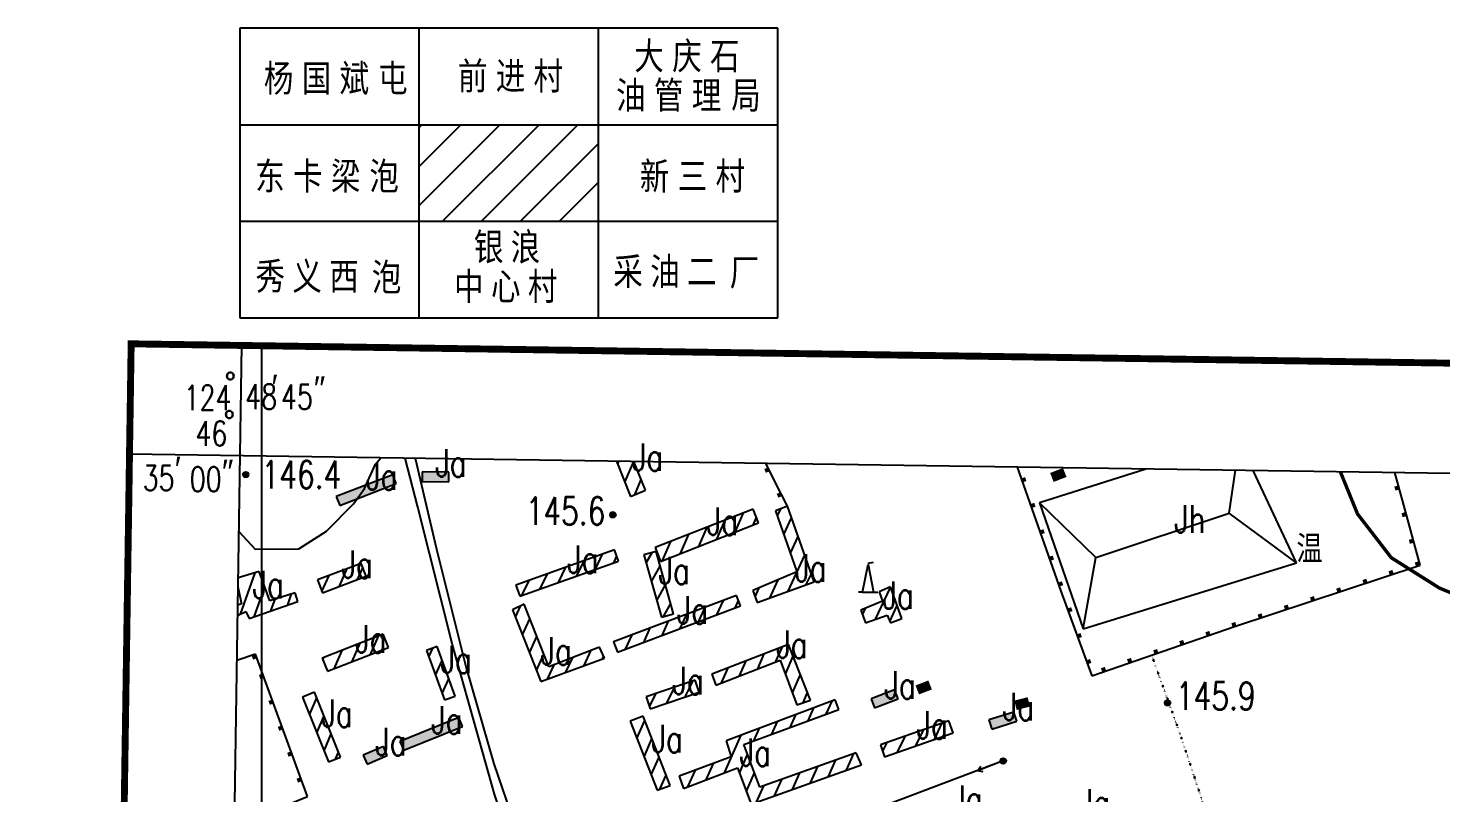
# Model space of a CAD drawing. Extents: x 408766 to 414302, y 5156573 to 5161925.
# Drawn here: x 408831 to 409855, y 5161371 to 5161925 of the extents above; entities that cross this region are included whole.
import ezdxf

# ---------------------------------------------------------------- set-up
doc = ezdxf.new("R2010")
doc.units = 0
doc.header["$LTSCALE"] = 1000
for name, pattern in [('0001', [0.5, 0.5, 0]), ('0004', [0.5, 0.5, 0]), ('5130', [1, 1, 0]), ('5400', [1, 1, 0]), ('8111', [1, 1, 0]), ('8112', [1, 1, 0]), ('9100', [0.001, 0, -0.001])]:
    doc.linetypes.add(name, pattern=pattern)
doc.layers.get('0').update_dxf_attribs({"linetype": 'CONTINUOUS'})
for name, color, linetype in [('0001', 1, 'CONTINUOUS'), ('0001ADD', 1, 'CONTINUOUS'), ('0002', 2, 'CONTINUOUS'), ('0002ADD', 2, 'CONTINUOUS'), ('0006', 6, 'CONTINUOUS'), ('0007', 7, 'CONTINUOUS'), ('0010', 10, 'CONTINUOUS'), ('0010ADD', 10, 'CONTINUOUS'), ('0011ADD', 11, 'CONTINUOUS'), ('0011BAK', 11, 'CONTINUOUS'), ('0012', 12, 'CONTINUOUS'), ('0013', 13, 'CONTINUOUS'), ('0015', 15, 'CONTINUOUS'), ('0017', 85, 'CONTINUOUS')]:
    doc.layers.add(name, color=color, linetype=linetype)
doc.styles.add('CADSLDXJ', font='romanc', dxfattribs={"bigfont": 'cadsldxj'})
doc.styles.add('SIMPLEX', font='simplex.shx', dxfattribs={"width": 0.75, "height": 20})
doc.styles.add('XDX', font='simplex.shx', dxfattribs={"height": 20, "bigfont": 'xdx.shx'})
doc.styles.add('XST', font='romanc.shx', dxfattribs={"width": 0.75, "height": 20, "bigfont": 'xst.shx'})

# ---------------------------------------------------------------- blocks, each defined once
blk = doc.blocks.new('8140')
for radius in [0.0002, 0.000141, 0.0000832, 0.0000301]:
    blk.add_circle((0, 0), radius)
at = {"flags": 1}
blk.add_attdef('8140', (0, 0), '', height=0.0000001, dxfattribs=at)
blk = doc.blocks.new('2111')
h = blk.add_hatch(color=256)
h.paths.add_polyline_path([(0.0005, 0.00035), (-0.0005, 0.00035), (-0.0005, -0.00035), (0.0005, -0.00035)])
h.paths.add_polyline_path([(0, 0), (0, 0), (0, 0), (0, 0)], flags=24)
blk.add_line((0.0005, -0.00035), (0.0005, -0.00035))
at = {"style": 'CADSLDXJ', "flags": 1}
blk.add_attdef('2111', (0, 0), '', height=0.00000001, dxfattribs=at)
blk = doc.blocks.new('3282')
for points in [[(0, 0.0021), (0.0004, 0.00217)], [(-0.0004, 0), (0, 0.002), (0.0004, 0)], [(-0.0004, 0), (-0.0007, 0)], [(-0.0004, 0), (0.0004, 0)], [(0.0004, 0), (0.0007, 0)]]:
    blk.add_lwpolyline(points)
at = {"flags": 1}
blk.add_attdef('3282', (0, 0), '', height=0.000001, dxfattribs=at)
blk = doc.blocks.new('5130')
blk.add_hatch(color=256).paths.add_polyline_path([(0.0002, 0, 1), (-0.0002, 0, 1)])
for points in [[(0, 0), (0.002, 0)], [(0.00164, 0.00023), (0.002, 0), (0.00166, -0.00023)]]:
    blk.add_lwpolyline(points)
blk.add_circle((0, 0), 0.0002)
at = {"flags": 1}
blk.add_attdef('5130', (0, 0), '', height=0.000001, dxfattribs=at)
blk = doc.blocks.new('9100')
blk.add_hatch(color=256).paths.add_polyline_path([(0.0001, 0, 1), (-0.0001, 0, 1)])

msp = doc.modelspace()

# ---------------------------------------------------------------- hatches: boundary and pattern name
at = {"layer": '0001ADD', "linetype": '0001'}
for points in [[(409056.5, 5161579), (409097.5, 5161594.8), (409095, 5161601.3), (409054, 5161585.6)], [(409116.3, 5161596.4), (409135.5, 5161596.2), (409135.6, 5161603.2), (409116.3, 5161603.4)], [(409444.3, 5161432.3), (409461.3, 5161438.7), (409458.8, 5161445.3), (409441.8, 5161438.8)], [(409102.9, 5161401.4), (409145.5, 5161418.8), (409142.9, 5161425.3), (409100.2, 5161407.9)], [(409529.3, 5161416.8), (409547.4, 5161422.5), (409545.3, 5161429.1), (409527.2, 5161423.5)], [(409076.3, 5161391.3), (409091, 5161397.6), (409088.3, 5161404.1), (409073.5, 5161397.8)]]:
    msp.add_hatch(color=256, dxfattribs=at).paths.add_polyline_path(points)
h = msp.add_hatch(dxfattribs=at)
h.set_pattern_fill('U', color=256, scale=10, angle=66.4332, style=0, pattern_type=0)
h.set_pattern_definition([(66.43323096, (0, 0), (-9.165947737, 3.998174843), [])])
h.paths.add_polyline_path([(409289, 5161538.4), (409360.2, 5161566.3), (409356.3, 5161576.3), (409285.1, 5161548.4)])
h = msp.add_hatch(dxfattribs=at)
h.set_pattern_fill('U', color=256, scale=10, angle=65.1263, style=0, pattern_type=0)
h.set_pattern_definition([(65.12627663, (0, 0), (-9.072370117, 4.206197862), [])])
h.paths.add_polyline_path([(409359.1, 5161508.5), (409400.5, 5161523.7), (409381.1, 5161578.5), (409372.5, 5161575.2), (409388, 5161530.9), (409356.1, 5161517.2)])
h = msp.add_hatch(dxfattribs=at)
h.set_pattern_fill('U', color=256, scale=10, angle=64.5962, style=0, pattern_type=0)
h.set_pattern_definition([(64.59621159, (0, 0), (-9.033069296, 4.289948612), [])])
h.paths.add_polyline_path([(409187.1, 5161513.2), (409258.7, 5161538.7), (409255.8, 5161546.8), (409184.3, 5161521.3)])
h = msp.add_hatch(dxfattribs=at)
h.set_pattern_fill('U', color=256, scale=10, angle=60.6245, style=0, pattern_type=0)
h.set_pattern_definition([(60.624498, (0, 0), (-8.714236276, 4.905312032), [])])
h.paths.add_polyline_path([(409289.7, 5161498), (409298.6, 5161500.5), (409285.9, 5161545.7), (409277.1, 5161543.2)])
h = msp.add_hatch(dxfattribs=at)
h.set_pattern_fill('U', color=256, scale=10, angle=65.8851, style=0, pattern_type=0)
h.set_pattern_definition([(65.88514839, (0, 0), (-9.127283034, 4.08567062), [])])
h.paths.add_polyline_path([(409044, 5161515.7), (409075.6, 5161527.7), (409072, 5161537), (409040.5, 5161525)])
h = msp.add_hatch(dxfattribs=at)
h.set_pattern_fill('U', color=256, scale=10, angle=64.7005, style=0, pattern_type=0)
h.set_pattern_definition([(64.70052077, (0, 0), (-9.04086434, 4.27349646), [])])
h.paths.add_polyline_path([(409437.6, 5161493.8), (409453.4, 5161499.5), (409455.8, 5161493.8), (409464.1, 5161497.1), (409455.8, 5161520), (409447.7, 5161516.4), (409450.1, 5161509.6), (409434.3, 5161503)])
h = msp.add_hatch(dxfattribs=at)
h.set_pattern_fill('U', color=256, scale=10, angle=65.3169, style=0, pattern_type=0)
h.set_pattern_definition([(65.31689408, (0, 0), (-9.086313492, 4.175991754), [])])
h.paths.add_polyline_path([(409202.2, 5161451.2), (409248.4, 5161468.3), (409244.8, 5161476.3), (409208.2, 5161461.9), (409190.2, 5161507.3), (409181.8, 5161503.3)])
h = msp.add_hatch(dxfattribs=at)
h.set_pattern_fill('U', color=256, scale=10, angle=65.633, style=0, pattern_type=0)
h.set_pattern_definition([(65.63303915, (0, 0), (-9.109217227, 4.125792228), [])])
h.paths.add_polyline_path([(409257.8, 5161472.5), (409347.1, 5161506.1), (409344.3, 5161513.7), (409255, 5161480.1)])
h = msp.add_hatch(dxfattribs=at)
h.set_pattern_fill('U', color=256, scale=10, angle=66.3819, style=0, pattern_type=0)
h.set_pattern_definition([(66.3819139, (0, 0), (-9.162363089, 4.006382736), [])])
h.paths.add_polyline_path([(409047.6, 5161458.7), (409091.9, 5161476), (409088.1, 5161485.6), (409043.8, 5161468.2)])
h = msp.add_hatch(dxfattribs=at)
h.set_pattern_fill('U', color=256, scale=10, angle=64.9612, style=0, pattern_type=0)
h.set_pattern_definition([(64.96115315, (0, 0), (-9.060210413, 4.232326461), [])])
h.paths.add_polyline_path([(409132.4, 5161438), (409140.2, 5161440.8), (409127.2, 5161476.7), (409119.4, 5161473.9)])
h = msp.add_hatch(dxfattribs=at)
h.set_pattern_fill('U', color=256, scale=10, angle=66.3335, style=0, pattern_type=0)
h.set_pattern_definition([(66.3335298, (0, 0), (-9.158976585, 4.014118573), [])])
h.paths.add_polyline_path([(409329.2, 5161448.7), (409375.8, 5161466.9), (409388, 5161434.4), (409397.8, 5161437.7), (409382, 5161478.2), (409326.3, 5161456.7)])
h = msp.add_hatch(dxfattribs=at)
h.set_pattern_fill('U', color=256, scale=10, angle=63.7572, style=0, pattern_type=0)
h.set_pattern_definition([(63.75715031, (0, 0), (-8.969279306, 4.421767602), [])])
h.paths.add_polyline_path([(409281.6, 5161431.6), (409317, 5161443.6), (409314.1, 5161452.3), (409278.6, 5161440.3)])
h = msp.add_hatch(dxfattribs=at)
h.set_pattern_fill('U', color=256, scale=10, angle=66.7779, style=0, pattern_type=0)
h.set_pattern_definition([(66.7778556, (0, 0), (-9.18983015, 3.942971191), [])])
h.paths.add_polyline_path([(409048.3, 5161393), (409057.1, 5161396.5), (409038.3, 5161443.6), (409029.4, 5161440)])
h = msp.add_hatch(dxfattribs=at)
h.set_pattern_fill('U', color=256, scale=10, angle=65.868, style=0, pattern_type=0)
h.set_pattern_definition([(65.86799875, (0, 0), (-9.126059712, 4.088402394), [])])
h.paths.add_polyline_path([(409305.7, 5161373.8), (409344.8, 5161388.6), (409354.9, 5161362.4), (409434.8, 5161391), (409431, 5161399.7), (409361.2, 5161374.6), (409349.5, 5161405.6), (409418.4, 5161431), (409415.7, 5161437.9), (409336.7, 5161408.4), (409340.3, 5161396.7), (409302.7, 5161382.7)])
h = msp.add_hatch(dxfattribs=at)
h.set_pattern_fill('U', color=256, scale=10, angle=66.2224, style=0, pattern_type=0)
h.set_pattern_definition([(66.22241753, (253346.163, -13853.805), (-9.151174888, 4.031872786), [])])
h.paths.add_polyline_path([(409286.6, 5161372.4), (409296, 5161376), (409276.5, 5161426.2), (409267.1, 5161422.6)])
h = msp.add_hatch(dxfattribs=at)
h.set_pattern_fill('U', color=256, scale=10, angle=64.2687, style=0, pattern_type=0)
h.set_pattern_definition([(64.26869488, (0, 0), (-9.008399453, 4.34151348), [])])
h.paths.add_polyline_path([(409451.6, 5161396.7), (409501.2, 5161414.1), (409498.1, 5161422.9), (409448.5, 5161405.5)])

# ---------------------------------------------------------------- linework, layer by layer
at = {"layer": '0001', "linetype": '0001'}
for points in [[(409257.2, 5161611.1), (409267.4, 5161585.6), (409278.2, 5161590), (409269.8, 5161610.9)], [(409640.9, 5161605.4), (409563.8, 5161581), (409595.5, 5161489.5), (409750.1, 5161537.4), (409718.7, 5161604.3)], [(408982.3, 5161499.1), (408988.5, 5161502), (408990.9, 5161497.1), (409026.1, 5161509.4), (409024.2, 5161515.7), (409005.8, 5161509.7), (408998.1, 5161531.1), (408982.8, 5161526.5)], [(408982.7, 5161519.9), (408985.2, 5161507.7), (408982.5, 5161506.6)]]:
    msp.add_lwpolyline(points, dxfattribs=at)
for points in [[(409056.5, 5161579), (409097.5, 5161594.8), (409095, 5161601.3), (409054, 5161585.6)], [(409116.3, 5161596.4), (409135.5, 5161596.2), (409135.6, 5161603.2), (409116.3, 5161603.4)], [(409289, 5161538.4), (409360.2, 5161566.3), (409356.3, 5161576.3), (409285.1, 5161548.4)], [(409359.1, 5161508.5), (409400.5, 5161523.7), (409381.1, 5161578.5), (409372.5, 5161575.2), (409388, 5161530.9), (409356.1, 5161517.2)], [(409187.1, 5161513.2), (409258.7, 5161538.7), (409255.8, 5161546.8), (409184.3, 5161521.3)], [(409289.7, 5161498), (409298.6, 5161500.5), (409285.9, 5161545.7), (409277.1, 5161543.2)], [(409044, 5161515.7), (409075.6, 5161527.7), (409072, 5161537), (409040.5, 5161525)], [(409437.6, 5161493.8), (409453.4, 5161499.5), (409455.8, 5161493.8), (409464.1, 5161497.1), (409455.8, 5161520), (409447.7, 5161516.4), (409450.1, 5161509.6), (409434.3, 5161503)], [(409202.2, 5161451.2), (409248.4, 5161468.3), (409244.8, 5161476.3), (409208.2, 5161461.9), (409190.2, 5161507.3), (409181.8, 5161503.3)], [(409257.8, 5161472.5), (409347.1, 5161506.1), (409344.3, 5161513.7), (409255, 5161480.1)], [(409047.6, 5161458.7), (409091.9, 5161476), (409088.1, 5161485.6), (409043.8, 5161468.2)], [(409132.4, 5161438), (409140.2, 5161440.8), (409127.2, 5161476.7), (409119.4, 5161473.9)], [(409329.2, 5161448.7), (409375.8, 5161466.9), (409388, 5161434.4), (409397.8, 5161437.7), (409382, 5161478.2), (409326.3, 5161456.7)], [(409281.6, 5161431.6), (409317, 5161443.6), (409314.1, 5161452.3), (409278.6, 5161440.3)], [(409048.3, 5161393), (409057.1, 5161396.5), (409038.3, 5161443.6), (409029.4, 5161440)], [(409305.7, 5161373.8), (409344.8, 5161388.6), (409354.9, 5161362.4), (409434.8, 5161391), (409431, 5161399.7), (409361.2, 5161374.6), (409349.5, 5161405.6), (409418.4, 5161431), (409415.7, 5161437.9), (409336.7, 5161408.4), (409340.3, 5161396.7), (409302.7, 5161382.7)], [(409444.3, 5161432.3), (409461.3, 5161438.7), (409458.8, 5161445.3), (409441.8, 5161438.8)], [(409102.9, 5161401.4), (409145.5, 5161418.8), (409142.9, 5161425.3), (409100.2, 5161407.9)], [(409286.6, 5161372.4), (409296, 5161376), (409276.5, 5161426.2), (409267.1, 5161422.6)], [(409529.3, 5161416.8), (409547.4, 5161422.5), (409545.3, 5161429.1), (409527.2, 5161423.5)], [(409451.6, 5161396.7), (409501.2, 5161414.1), (409498.1, 5161422.9), (409448.5, 5161405.5)], [(409076.3, 5161391.3), (409091, 5161397.6), (409088.3, 5161404.1), (409073.5, 5161397.8)]]:
    msp.add_lwpolyline(points, close=True, dxfattribs=at)
at = {"layer": '0001ADD', "linetype": '0001'}
for p, q in [((409258, 5161608.9), (409259, 5161611)), ((409263.3, 5161595.8), (409269.8, 5161610.9)), ((409270.4, 5161586.8), (409275.1, 5161597.8)), ((408984.5, 5161500.2), (408995.2, 5161530.2)), ((408982.7, 5161525), (408983.3, 5161526.6)), ((408994.5, 5161498.3), (409002.1, 5161519.8)), ((409006.6, 5161502.6), (409009.6, 5161511)), ((409018.8, 5161506.9), (409021.6, 5161514.9))]:
    msp.add_line(p, q, dxfattribs=at)
for points in [[(409750.1, 5161537.4), (409701.3, 5161573.4), (409706, 5161604.5)], [(409595.5, 5161489.5), (409604.8, 5161541.3), (409563.8, 5161581)], [(409604.8, 5161541.3), (409701.3, 5161573.4)]]:
    msp.add_lwpolyline(points, dxfattribs=at)
at = {"layer": '0002', "linetype": '5130'}
msp.add_lwpolyline([(409537.6, 5161393.7), (409422.1, 5161350), (409254.6, 5161286.8)], dxfattribs=at)
at = {"layer": '0006', "linetype": '0004'}
for points in [[(409183.1, 5161326.1), (409168.8, 5161369.6), (409138.3, 5161478), (409113.2, 5161577.8), (409104, 5161613.3)], [(409111.1, 5161613.2), (409126.7, 5161547.4), (409148.3, 5161461.2), (409168.3, 5161391.7), (409191.1, 5161325.2)]]:
    msp.add_lwpolyline(points, dxfattribs=at)
at = {"layer": '0007', "linetype": '8111'}
msp.add_lwpolyline([(408983.3, 5161560), (408995.1, 5161547.2), (409026.8, 5161547.6), (409046.9, 5161560.3), (409066.4, 5161580.1), (409074.4, 5161591.3), (409082.5, 5161608.9), (409086.3, 5161613.6)], dxfattribs=at)
at = {"layer": '0007', "linetype": '8112', "const_width": 2.5, "elevation": 145}
msp.add_lwpolyline([(409782, 5161603.4), (409794.4, 5161572.9), (409818.9, 5161541.1), (409853.8, 5161519.1), (409904.6, 5161498), (409967.7, 5161486.1), (410002, 5161488.3), (410034.7, 5161500.7), (410050.8, 5161510.4), (410063.8, 5161521.5), (410071.1, 5161532.7), (410078.3, 5161564.2), (410075.8, 5161599.1)], dxfattribs=at)
at = {"layer": '0010', "linetype": '5400'}
for points in [[(409381.1, 5161578.5), (409376.8, 5161587), (409365.5, 5161609.5)], [(409547.7, 5161606.8), (409579.4, 5161516.8), (409601.7, 5161455.5), (409705.2, 5161491.1), (409839.8, 5161535.6), (409827.9, 5161579.2), (409821.4, 5161602.8)], [(408980, 5161346.4), (409033.1, 5161367.8), (408995.5, 5161471.2), (408981.9, 5161466.5)]]:
    msp.add_lwpolyline(points, dxfattribs=at)
at = {"layer": '0010ADD', "linetype": '5400', "const_width": 3}
for points in [[(409367.6, 5161605.2), (409364.9, 5161604)], [(409551.1, 5161597.1), (409553.9, 5161598.1)], [(409824.4, 5161592), (409821.5, 5161591.2)], [(409376.7, 5161587.2), (409373.9, 5161586)], [(409557.7, 5161578.5), (409560.5, 5161579.5)], [(409829.6, 5161572.7), (409826.7, 5161571.9)], [(409564.4, 5161559.4), (409567.2, 5161560.3)], [(409834.9, 5161553.4), (409832, 5161552.6)], [(409571.1, 5161540.2), (409573.9, 5161541.2)], [(409838.3, 5161535.1), (409837.3, 5161538)], [(409819.3, 5161528.9), (409818.3, 5161531.7)], [(409577.8, 5161521.6), (409580.6, 5161522.6)], [(409781.3, 5161516.3), (409780.4, 5161519.1)], [(409800.3, 5161522.6), (409799.4, 5161525.4)], [(409743.3, 5161503.7), (409742.4, 5161506.6)], [(409762.3, 5161510), (409761.4, 5161512.8)], [(409584.5, 5161502.8), (409587.3, 5161503.8)], [(409724.4, 5161497.4), (409723.4, 5161500.3)], [(409591.3, 5161484), (409594.1, 5161485)], [(409686.5, 5161484.6), (409685.5, 5161487.5)], [(409705.4, 5161491.1), (409704.4, 5161494)], [(409667.5, 5161478.1), (409666.6, 5161481)], [(408994, 5161470.5), (408995.1, 5161467.7)], [(409598.2, 5161465.2), (409601, 5161466.2)], [(409629.7, 5161465.1), (409628.7, 5161467.9)], [(409648.6, 5161471.6), (409647.7, 5161474.4)], [(409001.2, 5161455.6), (408998.4, 5161454.6)], [(409610.8, 5161458.6), (409609.8, 5161461.4)], [(409008.1, 5161436.8), (409005.3, 5161435.8)], [(409014.9, 5161418), (409012.1, 5161417)], [(409021.7, 5161399.2), (409018.9, 5161398.2)], [(409028.6, 5161380.4), (409025.7, 5161379.4)]]:
    msp.add_lwpolyline(points, dxfattribs=at)
at = {"layer": '0011BAK', "linetype": '9100'}
msp.add_lwpolyline([(409730.9, 5161241.7), (409718.5, 5161269.7), (409700.9, 5161312.6), (409683.2, 5161361), (409665.6, 5161413.9), (409645.2, 5161470.4)], dxfattribs=at)
at = {"layer": '0012'}
for p, q in [((409374.1, 5161925.1), (408984.1, 5161925.1)), ((408984.1, 5161925.1), (408984.1, 5161715.1)), ((409114.1, 5161715.1), (409114.1, 5161925.1)), ((409244.1, 5161715.1), (409244.1, 5161925.1)), ((409374.1, 5161715.1), (409374.1, 5161925.1)), ((408984.1, 5161855.1), (409374.1, 5161855.1)), ((409114.1, 5161796.5), (409172.7, 5161855.1)), ((409114.1, 5161824.8), (409144.4, 5161855.1)), ((409114.1, 5161853.1), (409116.1, 5161855.1)), ((409131, 5161785.1), (409201, 5161855.1)), ((409159.2, 5161785.1), (409229.2, 5161855.1)), ((409187.5, 5161785.1), (409244.1, 5161841.6)), ((409215.8, 5161785.1), (409244.1, 5161813.4)), ((408984.1, 5161785.1), (409374.1, 5161785.1)), ((408984.1, 5161715.1), (409374.1, 5161715.1)), ((408985.3, 5161695.1), (408913.2, 5156903.4)), ((409000, 5161233.6), (409000, 5161694.8)), ((413854.4, 5161543.7), (408904.1, 5161616.2))]:
    msp.add_line(p, q, dxfattribs=at)
at = {"layer": '0012', "const_width": 5}
msp.add_lwpolyline([(408833.2, 5156904.5), (408905.3, 5161696.2), (413855.5, 5161623.7), (413787.2, 5156832), (408833.2, 5156904.5)], dxfattribs=at)

# ---------------------------------------------------------------- block references
at = {"layer": '0002ADD', "linetype": '5130', "xscale": 10000, "yscale": 10000, "zscale": 10000, "rotation": 200.7004489779312}
msp.add_blockref('5130', (409537.6, 5161393.7), dxfattribs=at)
at = {"layer": '0011ADD', "linetype": '9100', "xscale": 10000, "yscale": 10000, "zscale": 10000}
for p in [(409646.5, 5161466.8), (409649.9, 5161457.4), (409653.3, 5161448), (409656.7, 5161438.6), (409660.1, 5161429.2), (409663.5, 5161419.8), (409666.8, 5161410.3), (409669.9, 5161400.8), (409673.1, 5161391.4), (409676.3, 5161381.9), (409679.4, 5161372.4)]:
    msp.add_blockref('9100', p, dxfattribs=at)
at = {"layer": '0015', "xscale": 10000, "yscale": 10000, "zscale": 10000}
for p in [(408988.4, 5161601.4, 146.4), (409254.6, 5161572.2, 145.6), (409656.7, 5161435.8, 145.9)]:
    msp.add_blockref('8140', p, dxfattribs=at)
at = {"layer": '0015', "linetype": '0001', "xscale": 10000, "yscale": 10000, "zscale": 10000}
for p, rotation in [((409577.5, 5161601.1), 21.15265058482197), ((409479.9, 5161447), 21.15265058482197), ((409551.3, 5161435.3), 14.48786181301801)]:
    msp.add_blockref('2111', p, dxfattribs=dict(at, rotation=rotation))
at = {"layer": '0015', "linetype": '5400', "xscale": 10000, "yscale": 10000, "zscale": 10000}
msp.add_blockref('3282', (409439.6, 5161516.1), dxfattribs=at)

# ---------------------------------------------------------------- texts
at = {"layer": '0007', "style": 'SIMPLEX', "width": 0.75}
for s, p in [('146.4', (408999.8, 5161591.4, 146.4)), ('145.6', (409191.3, 5161564.9, 145.6)), ('145.9', (409662.7, 5161430.8, 145.9))]:
    msp.add_text(s, height=20, dxfattribs=at).set_placement(p)
at = {"layer": '0012'}
for s, height, style, p in [('大', 22.5, 'XDX', (409270.1, 5161893)), ('庆', 22.5, 'XDX', (409297.6, 5161893)), ('石', 22.5, 'XDX', (409325, 5161893)), ('杨', 22.5, 'XDX', (409001.5, 5161876.8)), ('国', 22.5, 'XDX', (409029, 5161876.8)), ('斌', 22.5, 'XDX', (409056.4, 5161876.8)), ('屯', 22.5, 'XDX', (409084.3, 5161876.8)), ('前', 22.5, 'XDX', (409142.2, 5161878.4)), ('进', 22.5, 'XDX', (409169.6, 5161878.4)), ('村', 22.5, 'XDX', (409197, 5161878.4)), ('油', 22.5, 'XDX', (409256.9, 5161864.5)), ('管', 22.5, 'XDX', (409284.3, 5161864.5)), ('理', 22.5, 'XDX', (409311.8, 5161864.5)), ('局', 22.5, 'XDX', (409340.4, 5161864.5)), ('东', 22.5, 'XDX', (408995.2, 5161805.8)), ('卡', 22.5, 'XDX', (409022.7, 5161805.8)), ('梁', 22.5, 'XDX', (409050.1, 5161805.8)), ('泡', 22.5, 'XDX', (409078, 5161805.8)), ('新', 22.5, 'XDX', (409274.1, 5161805.8)), ('三', 22.5, 'XDX', (409301.6, 5161805.8)), ('村', 22.5, 'XDX', (409329, 5161805.8)), ('银', 22.5, 'XDX', (409153.8, 5161754.5)), ('浪', 22.5, 'XDX', (409180.5, 5161754.5)), ('秀', 22.5, 'XDX', (408995.5, 5161733.2)), ('义', 22.5, 'XDX', (409022.2, 5161733.2)), ('西', 22.5, 'XDX', (409048.9, 5161733.2)), ('泡', 22.5, 'XDX', (409079.8, 5161732.6)), ('采', 22.5, 'XDX', (409254.9, 5161736.7)), ('油', 22.5, 'XDX', (409281.6, 5161736.7)), ('二', 22.5, 'XDX', (409308.3, 5161736.7)), ('厂', 22.5, 'XDX', (409339.2, 5161736.1)), ('中', 22.5, 'XDX', (409139.4, 5161725.8)), ('心', 22.5, 'XDX', (409166.2, 5161725.8)), ('村', 22.5, 'XDX', (409192.9, 5161725.8)), ('°', 18, 'XST', (408972.6, 5161657.4)), ('′', 18, 'XST', (409007.1, 5161655.8)), ('″', 18, 'XST', (409037.7, 5161654.7)), ('°', 18, 'XST', (408971.8, 5161629.5)), ('′', 18, 'XST', (408936.9, 5161596.3)), ('″', 18, 'XST', (408971.1, 5161594.2))]:
    msp.add_text(s, height=height, dxfattribs=dict(at, style=style)).set_placement(p)
at = {"layer": '0012', "style": 'SIMPLEX', "width": 0.75}
for s, p in [('124', (408943.3, 5161648.2)), ('48', (408988, 5161648.9)), ('45', (409013.9, 5161648.8)), ('46', (408951.9, 5161622.2)), ('35', (408913.6, 5161589.9)), ('00', (408947.8, 5161589))]:
    msp.add_text(s, height=18, dxfattribs=at).set_placement(p)
at = {"layer": '0013', "linetype": '0001', "style": 'XDX'}
msp.add_text('温', height=20, dxfattribs=at).set_placement((409750.1, 5161537.4))
at = {"layer": '0017', "linetype": '0001', "style": 'SIMPLEX', "width": 0.75}
for s, p in [('Ja', (409125.9, 5161599.8)), ('Ja', (409268.5, 5161604)), ('Ja', (409075.7, 5161590.2)), ('Jh', (409661.6, 5161559.1)), ('Ja', (409322.7, 5161557.4)), ('Ja', (409221.5, 5161530)), ('Ja', (409058, 5161526.3)), ('Ja', (409287.8, 5161521.8)), ('Ja', (409386.8, 5161523.7)), ('Ja', (408993.4, 5161511.6)), ('Ja', (409450.1, 5161503.9)), ('Ja', (409301, 5161493.1)), ('Ja', (409067.8, 5161472.1)), ('Ja', (409373.1, 5161468.3)), ('Ja', (409129.8, 5161457.3)), ('Ja', (409202.2, 5161463.5)), ('Ja', (409297.8, 5161442)), ('Ja', (409451.5, 5161438.8)), ('Ja', (409043.3, 5161418.3)), ('Ja', (409537.3, 5161423)), ('Ja', (409122.9, 5161413.4)), ('Ja', (409474.8, 5161409.8)), ('Ja', (409082.3, 5161397.7)), ('Ja', (409282.7, 5161399.8)), ('Ja', (409346.6, 5161389.9)), ('Ja', (409500, 5161356)), ('Ja', (409592.4, 5161353.3))]:
    msp.add_text(s, height=20, dxfattribs=at).set_placement(p)

doc.saveas('drawing.dxf')
